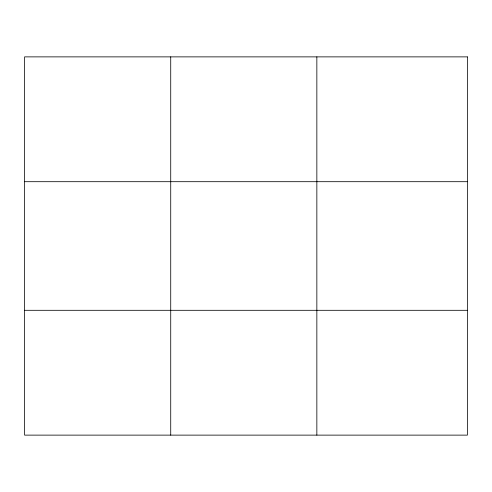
<?xml version="1.0" encoding="UTF-8"?>
<svg xmlns="http://www.w3.org/2000/svg" width="492" height="492" viewBox="0 0 492 492"><rect width="100%" height="100%" fill="white"/><g stroke="black" fill="none" stroke-linecap="round" stroke-linejoin="round"><path stroke-width="0.74" d="M170.724 435.125L170.724 56.875M316.848 435.125L316.848 56.875M24.6 181.696L467.4 181.696M24.6 310.304L467.4 310.304M467.4 56.875L467.4 435.125L24.6 435.125L24.6 56.875L467.4 56.875"/></g></svg>
